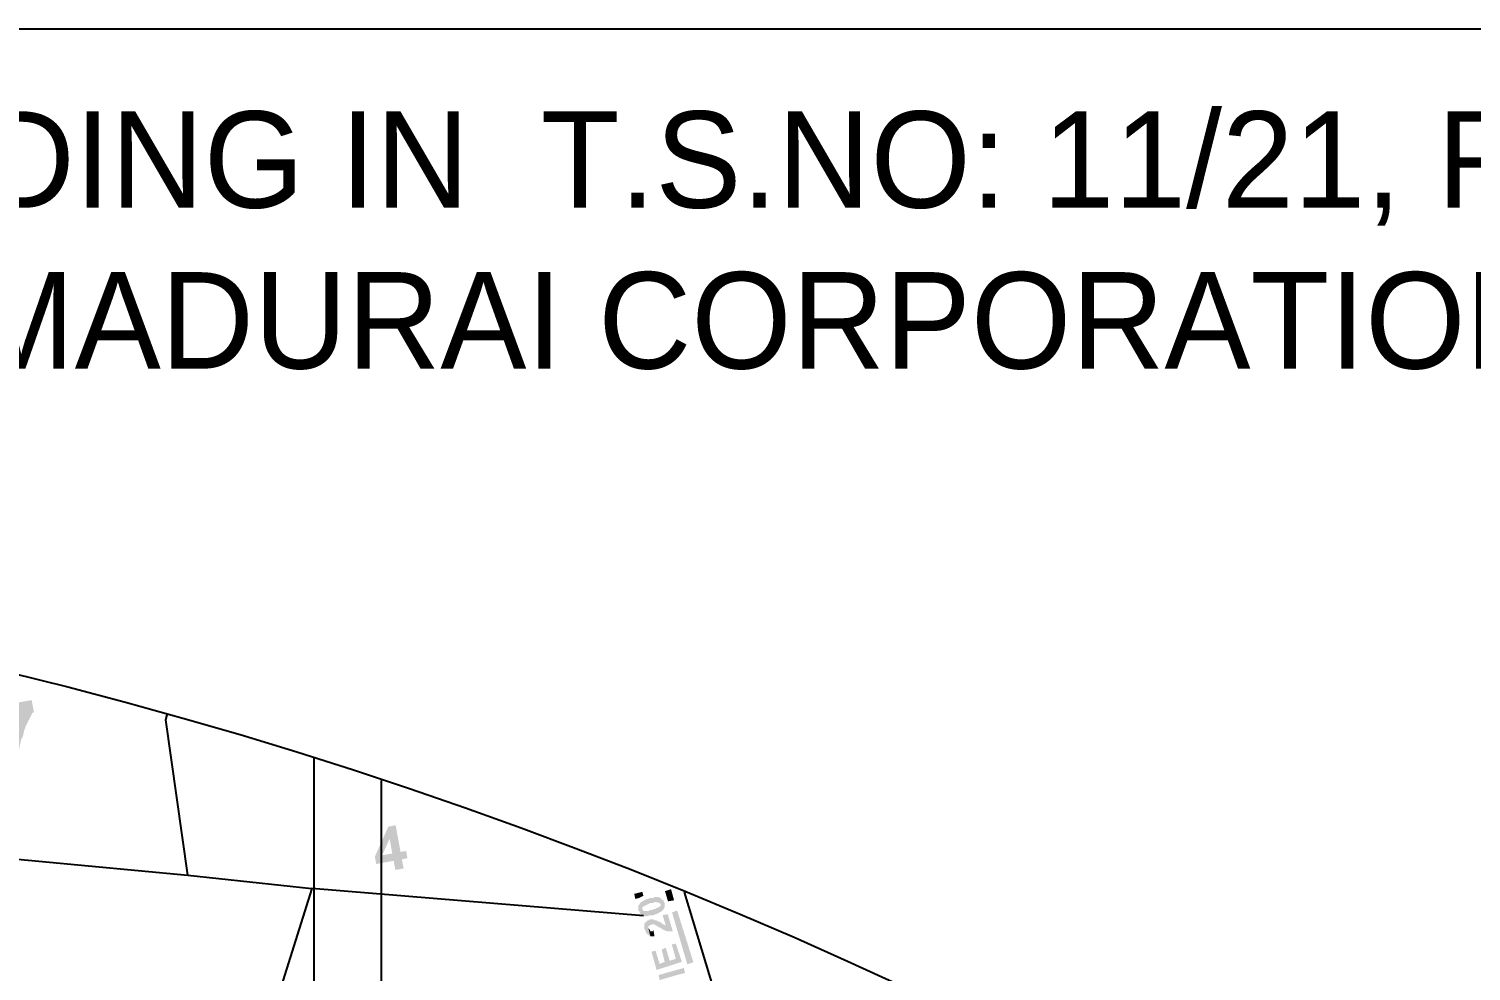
# Model space of a CAD drawing. Header units: metres. Extents: x 297 to 3998, y 336 to 1712.
# Drawn here: x 3433.7 to 3583.2, y 1464.2 to 1561.8 of the extents above; entities that cross this region are included whole.
import ezdxf

# ---------------------------------------------------------------- set-up
doc = ezdxf.new("R2010")
doc.units = ezdxf.units.M
doc.header["$MEASUREMENT"] = 0
doc.styles.get("Standard").update_dxf_attribs({"font": 'CENSCBK.TTF'})

msp = doc.modelspace()

# ---------------------------------------------------------------- hatches: boundary and pattern name
at = {"linetype": 'Continuous'}
for points in [[(3433.984, 1492.251), (3428.081, 1491.163), (3428.379, 1489.544), (3432.283, 1490.264), (3432.11, 1490.133), (3431.895, 1489.7), (3431.774, 1489.284), (3431.576, 1488.755), (3431.456, 1488.339), (3431.241, 1487.906), (3431.138, 1487.395), (3431.018, 1486.979), (3431.01, 1486.485), (3430.89, 1486.07), (3430.787, 1485.558), (3430.78, 1485.065), (3430.755, 1484.666), (3430.747, 1484.173), (3430.74, 1483.679), (3430.827, 1483.203), (3430.82, 1482.71), (3430.855, 1482.519), (3432.569, 1482.835), (3432.534, 1483.025), (3432.446, 1483.501), (3432.454, 1483.995), (3432.366, 1484.471), (3432.373, 1484.965), (3432.476, 1485.476), (3432.483, 1485.969), (3432.569, 1486.576), (3432.671, 1487.087), (3432.774, 1487.598), (3432.877, 1488.109), (3433.092, 1488.543), (3433.195, 1489.054), (3433.393, 1489.582), (3433.608, 1490.016), (3433.824, 1490.449), (3434.039, 1490.883), (3434.212, 1491.013)], [(3471.709, 1479.271), (3470.948, 1479.131), (3469.552, 1476.019), (3469.693, 1475.257), (3471.502, 1475.591), (3471.677, 1474.639), (3472.534, 1474.796), (3472.359, 1475.748), (3472.93, 1475.854), (3472.789, 1476.615), (3470.314, 1476.159), (3471.081, 1477.876)], [(3471.709, 1479.271), (3471.081, 1477.876), (3471.361, 1476.352), (3470.314, 1476.159), (3472.218, 1476.51)], [(3497.38, 1471.953), (3496.96, 1471.743), (3496.539, 1471.638), (3496.434, 1472.163), (3496.855, 1472.269), (3497.275, 1472.374)], [(3500.248, 1472.651), (3499.617, 1472.44), (3500.564, 1471.494)], [(3499.617, 1472.44), (3500.564, 1471.494), (3499.933, 1471.389)], [(3496.855, 1470.481), (3496.855, 1470.376), (3496.96, 1470.376), (3497.065, 1470.06), (3497.275, 1469.955), (3497.591, 1469.85), (3497.801, 1469.85), (3498.117, 1469.955), (3498.432, 1469.955), (3498.642, 1470.06), (3498.958, 1470.165), (3499.063, 1470.27), (3499.168, 1470.27), (3499.273, 1470.376), (3499.378, 1470.481), (3499.484, 1470.586), (3499.589, 1470.796), (3499.589, 1470.901), (3499.589, 1471.112), (3499.589, 1471.217), (3499.484, 1471.322), (3499.484, 1471.532), (3499.378, 1471.532), (3499.273, 1471.532), (3499.273, 1471.638), (3499.168, 1471.743), (3499.063, 1471.743), (3498.958, 1471.848), (3499.168, 1471.112), (3499.168, 1470.901), (3499.063, 1470.901), (3499.063, 1470.796), (3498.958, 1470.796), (3498.853, 1470.691), (3498.747, 1470.691), (3498.642, 1470.586), (3498.537, 1470.586), (3498.432, 1470.586), (3498.327, 1470.481), (3498.222, 1470.481), (3498.117, 1470.481), (3498.011, 1470.481), (3498.011, 1470.376), (3497.801, 1470.376), (3497.591, 1470.376), (3497.486, 1470.376), (3497.38, 1470.376), (3497.38, 1470.481), (3497.275, 1470.586), (3497.065, 1471.217), (3496.855, 1470.901)], [(3497.065, 1471.217), (3497.275, 1470.586), (3497.275, 1470.691), (3497.275, 1470.796), (3497.696, 1471.007), (3498.117, 1471.217), (3498.222, 1471.217), (3498.327, 1471.217), (3498.642, 1471.322), (3499.063, 1471.217), (3499.168, 1471.112), (3498.958, 1471.848), (3498.537, 1471.848), (3498.432, 1471.743), (3498.222, 1471.743), (3498.117, 1471.743), (3498.011, 1471.743), (3497.906, 1471.638), (3497.801, 1471.638), (3497.696, 1471.638), (3497.591, 1471.532), (3497.486, 1471.532), (3497.38, 1471.427), (3497.275, 1471.427), (3497.275, 1471.322), (3497.17, 1471.322)], [(3497.486, 1468.483), (3497.591, 1468.378), (3497.696, 1468.062), (3498.117, 1467.747), (3497.906, 1468.588), (3497.906, 1468.693), (3497.906, 1468.798), (3498.011, 1468.903), (3498.327, 1469.009), (3498.432, 1469.009), (3498.537, 1469.009), (3498.642, 1468.903), (3498.853, 1468.798), (3498.958, 1468.693), (3499.063, 1468.693), (3499.378, 1468.483), (3499.589, 1468.378), (3499.904, 1468.272), (3500.22, 1468.272), (3500.43, 1468.272), (3499.904, 1470.06), (3499.378, 1469.955), (3499.694, 1468.903), (3499.589, 1468.903), (3499.484, 1469.009), (3499.378, 1469.009), (3499.273, 1469.114), (3499.168, 1469.219), (3499.063, 1469.219), (3498.958, 1469.324), (3498.853, 1469.324), (3498.747, 1469.429), (3498.642, 1469.429), (3498.537, 1469.429), (3498.432, 1469.534), (3498.117, 1469.534), (3498.011, 1469.534), (3498.011, 1469.429), (3497.906, 1469.429), (3497.801, 1469.429), (3497.801, 1469.324), (3497.696, 1469.324), (3497.591, 1469.219), (3497.591, 1469.114), (3497.486, 1469.114), (3497.486, 1469.009), (3497.486, 1468.903)], [(3500.879, 1470.442), (3500.353, 1470.232), (3502.562, 1465.079)], [(3500.353, 1470.232), (3502.562, 1465.079), (3501.931, 1464.869)], [(3498.117, 1467.747), (3498.222, 1467.747), (3498.327, 1467.747), (3498.432, 1467.747), (3498.537, 1467.747), (3498.432, 1468.378), (3498.327, 1468.272), (3498.117, 1468.272), (3498.011, 1468.483), (3497.906, 1468.588)], [(3498.222, 1466.169), (3498.747, 1464.276), (3501.376, 1465.118), (3500.746, 1467.011), (3500.325, 1466.905), (3500.746, 1465.433), (3500.115, 1465.223), (3499.694, 1466.59), (3499.273, 1466.38), (3499.589, 1465.118), (3499.063, 1464.907), (3498.642, 1466.274)], [(3498.958, 1463.751), (3499.063, 1463.225), (3500.851, 1463.751), (3501.692, 1463.961), (3501.587, 1464.487)]]:
    msp.add_hatch(color=0, dxfattribs=at).paths.add_polyline_path(points)

# ---------------------------------------------------------------- linework, layer by layer
at = {"color": 2}
for p, q in [((3463.248, 1381.982), (3463.248, 1486.181)), ((3470.248, 1381.982), (3470.248, 1483.915))]:
    msp.add_line(p, q, dxfattribs=at)
at = {"color": 7}
msp.add_lwpolyline([(3998.036, 499.936), (2798.366, 499.936), (2798.366, 1561.819), (3998.036, 1561.819)], close=True, dxfattribs=at)
at = {"color": 0, "linetype": 'Continuous'}
for points in [[(3396.37, 1502.017), (3416.406, 1475.649), (3424.413, 1476.534), (3450.162, 1474.092), (3463.015, 1472.72)], [(3450.162, 1474.092), (3447.881, 1490.21), (3448.016, 1490.722)], [(3497.398, 1469.901), (3463.015, 1472.72), (3444.099, 1412.435)], [(3501.595, 1472.337), (3516.443, 1423.331), (3541.576, 1287.148)]]:
    msp.add_lwpolyline(points, dxfattribs=at)
at = {"color": 1, "linetype": 'ByBlock'}
msp.add_circle((3312.782, 1009.358), 500, dxfattribs=at)

# ---------------------------------------------------------------- texts
at = {"color": 0, "lineweight": -2, "ltscale": 200, "insert": (2828.456, 1553.274), "char_height": 10, "width": 1068.55351, "attachment_point": 1}
msp.add_mtext('\\A1;{\\C256;TOPO PLAN SHOWING THE PROPOSED CONSTRUCTION OF RESIDENTIAL APARTMENT BUILDING IN  T.S.NO: 11/21, R.S.NO : 316/2, AT MADAKULAM VILLAGE, TOWN SURVEY WARD NO:XXII, BLOCK NO:6, THIRUPARANKUNDRAM TALUK, MADURAI  DISTRICT. (MADURAI CORPORATION) }', dxfattribs=at)

doc.saveas('drawing.dxf')
